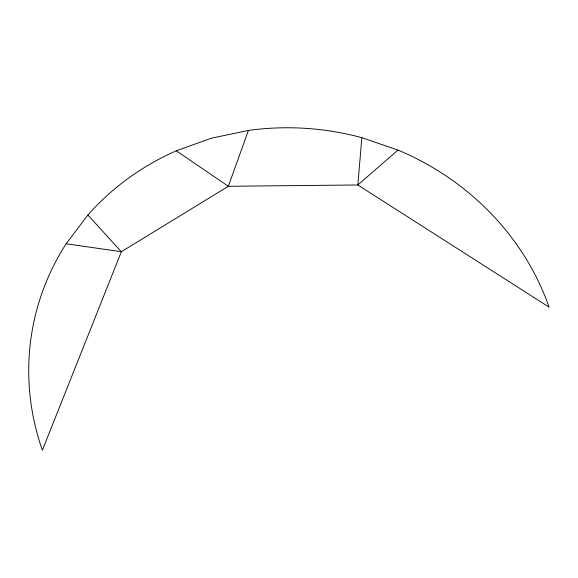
<?xml version="1.0" encoding="UTF-8"?>
<svg xmlns="http://www.w3.org/2000/svg" width="578" height="578" viewBox="0 0 578 578"><rect width="100%" height="100%" fill="white"/><g stroke="black" fill="none" stroke-linecap="round" stroke-linejoin="round"><path stroke-width="0.87" d="M361.857 137.68L357.818 184.967L549.1 307.164A267.968 249.913 13.6 0 0 397.996 150.078L361.857 137.68A267.968 249.913 13.6 0 0 248.417 130.44L211.505 138.171L176.304 150.8A267.968 249.913 13.6 0 0 87.892 215.03L66.159 243.772A267.968 249.913 13.6 0 0 42.367 450.24L121.344 251.733L228.346 186.282L357.818 184.967L397.996 150.078M248.417 130.44L228.346 186.282L176.304 150.8M66.159 243.772L121.344 251.733L87.892 215.03"/></g></svg>
